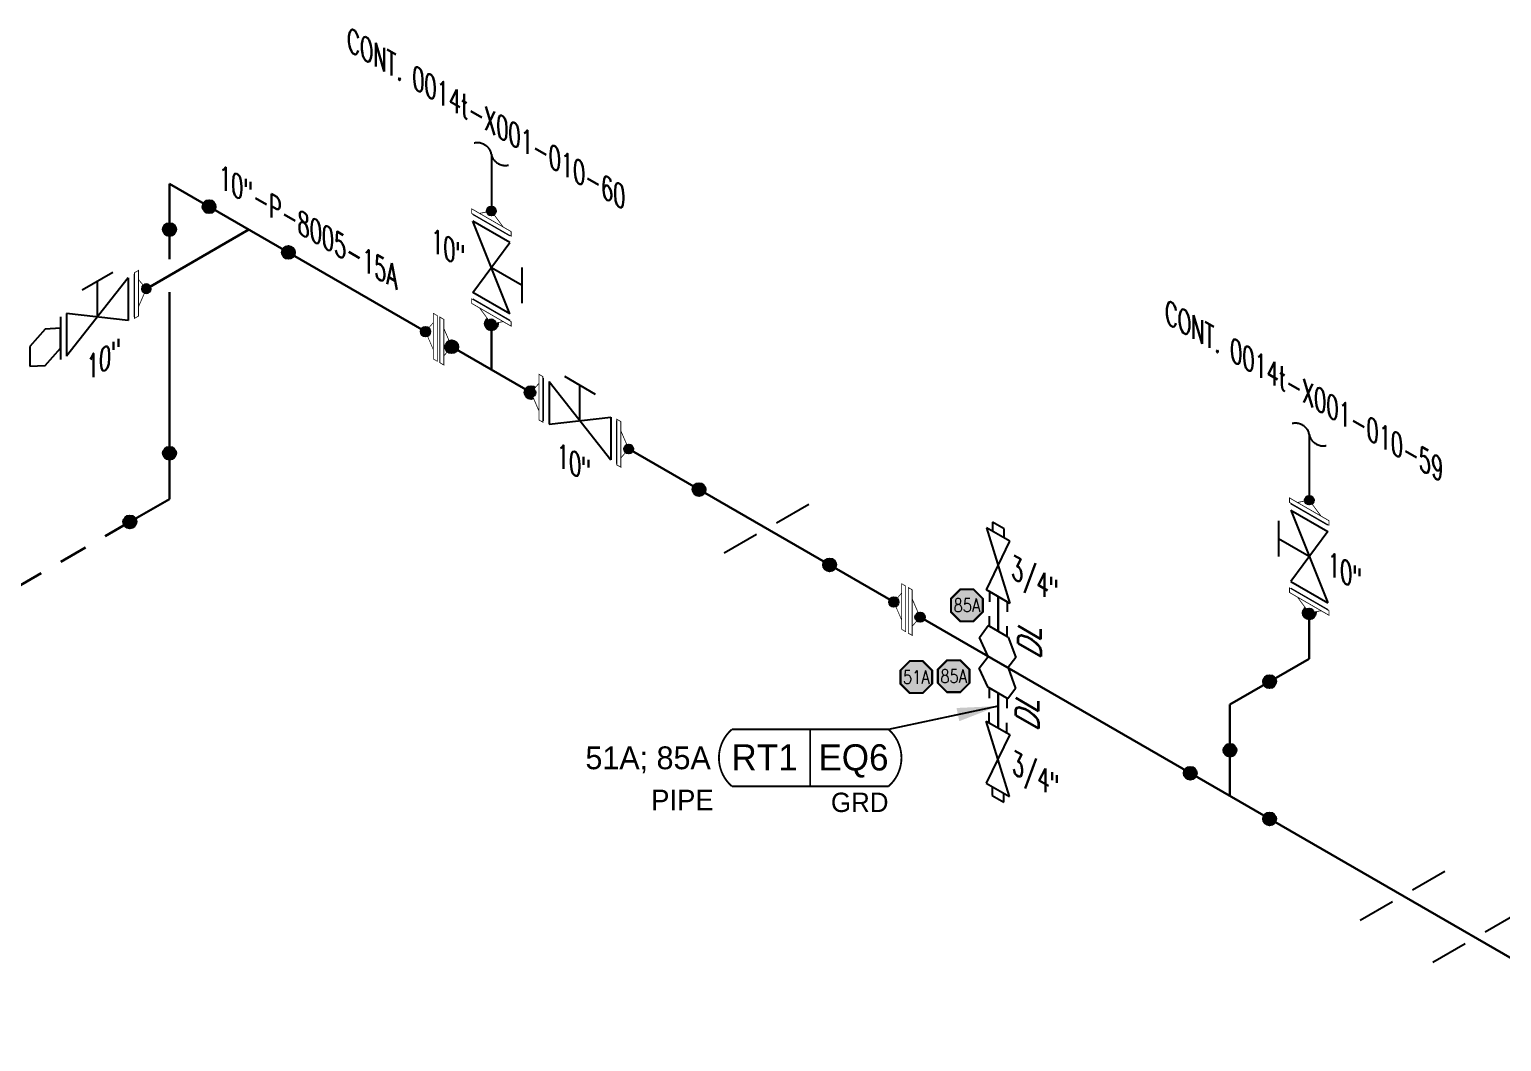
# Model space of a CAD drawing. Header units: inches. Extents: x 0.1 to 17.4, y 0.1 to 11.4.
# Drawn here: x 6.79 to 13.25, y 2.78 to 7.23 of the extents above; entities that cross this region are included whole.
import ezdxf
from ezdxf.enums import TextEntityAlignment as Align

# ---------------------------------------------------------------- set-up
doc = ezdxf.new("R2010")
doc.units = ezdxf.units.IN
doc.header["$MEASUREMENT"] = 0
doc.linetypes.add('HIDDEN2', pattern=[0.1875, 0.125, -0.0625])
for name, color, linetype in [('3', 1, 'Continuous'), ('COMP', 1, 'Continuous'), ('Continuation', 7, 'Continuous'), ('DL', 20, 'Continuous'), ('FITTINGS', 4, 'Continuous'), ('PART_PCML', 7, 'Continuous'), ('PART_SelectedCML_RT', 132, 'Continuous'), ('PIPE-ANNO', 150, 'HIDDEN2'), ('TEXT', 7, 'Continuous'), ('UNAS.PIPE', 251, 'Continuous'), ('WELD POINTS', 41, 'Continuous'), ('Welds', 7, 'Continuous')]:
    doc.layers.add(name, color=color, linetype=linetype)
doc.layers.add('PIPE', color=7, linetype='Continuous', lineweight=30)
doc.styles.add('CMLPAS', font='')
doc.styles.add('ISO30', font='simplex.shx', dxfattribs={"width": 0.85, "oblique": 30, "height": 0.075})
doc.styles.add('PART_Standard', font='romans', dxfattribs={"width": 0.8, "height": 0.09})
doc.styles.add('SIMPLEX', font='ROMANS')
doc.styles.get("Standard").update_dxf_attribs({"font": 'arial.ttf'})
doc.styles.get('CMLPAS').set_extended_font_data('Cordia New')
doc.dimstyles.get("Standard").update_dxf_attribs({"dimtxt": 0.18, "dimasz": 0.18, "dimexe": 0.18, "dimexo": 0.0625, "dimgap": 0.09, "dimtad": 0, "dimtih": 1, "dimtoh": 1, "dimdec": 4, "dimzin": 0, "dimdsep": 46, "dimtxsty": 'Standard', "dimcen": 0.09, "dimadec": 0, "dimazin": 0, "dimtfac": 1, "dimtdec": 4, "dimtofl": 0, "dimtmove": 0, "dimatfit": 3, "dimfxl": 1, "dimtolj": 1, "dimtzin": 0, "dimarcsym": 0})

# ---------------------------------------------------------------- blocks, each defined once
blk = doc.blocks.new('4_SUPPORT_I-BEAM_30')
at = {"color": 0, "linetype": 'ByBlock', "lineweight": -2}
for p, q in [((-0.0435, 0.0251), (-0.1857, 0.1072)), ((0.1857, -0.1072), (0.0435, -0.0251))]:
    blk.add_line(p, q, dxfattribs=at)
blk = doc.blocks.new('2_WELD_SINGLE_00')
at = {"linetype": 'ByBlock', "lineweight": -2}
h = blk.add_hatch(color=0, dxfattribs=at)
edge = h.paths.add_edge_path()
edge.add_arc((0, 0), 0.0286, 0, 360)
at = {"color": 0, "linetype": 'ByBlock', "lineweight": -2}
blk.add_circle((0, 0), 0.0286, dxfattribs=at)
blk = doc.blocks.new('*U76')
at = {"layer": 'WELD POINTS'}
for p, rotation in [((0.174, -0.1004), 59.99999999999972), ((0, -0.2009), 89.9999999999999)]:
    blk.add_blockref('2_WELD_SINGLE_00', p, dxfattribs=dict(at, rotation=rotation))
blk = doc.blocks.new('*U75')
at = {"layer": 'WELD POINTS'}
for p, rotation in [((0, 0.2009), 180.0000000000001), ((-0.174, -0.1004), 30.00000000000004)]:
    blk.add_blockref('2_WELD_SINGLE_00', p, dxfattribs=dict(at, rotation=rotation))
blk = doc.blocks.new('3_VALVE_FLANGE_GATE_30')
at = {"color": 0, "linetype": 'ByBlock', "lineweight": -2}
blk.add_wipeout([(-0.1624, -0.1875), (-0.1353, -0.1719), (0, 0), (0.1353, -0.0156), (0.1624, 0), (0.1624, 0.1875), (0.1353, 0.1719), (0, 0), (-0.1353, 0.0156), (-0.1624, 0)], dxfattribs=at)
for p, q in [((0.0677, 0.1953), (-0.0677, 0.1172)), ((0.1353, 0.1719), (-0.1353, -0.1719)), ((0, 0), (0, 0.1563)), ((0.1353, 0.1719), (0.1353, -0.0156)), ((0.1624, 0.1875), (0.1624, 0)), ((-0.1624, 0), (-0.1624, -0.1875)), ((-0.1353, 0.0156), (-0.1353, -0.1719)), ((0.1353, -0.0156), (-0.1353, 0.0156))]:
    blk.add_line(p, q, dxfattribs=at)
blk = doc.blocks.new('1_Text_30')
at = {"layer": 'TEXT', "style": 'PART_Standard', "oblique": 30, "width": 0.8}
blk.add_attdef('TEXT', (0, 0), '', height=0.09, rotation=30, dxfattribs=at)
blk = doc.blocks.new('AM9A04')
at = {"const_width": 0.01}
blk.add_lwpolyline([(-0.05, -0.144), (-0.15, 0.087), (-0.05, 0.202)], dxfattribs=at)
at = {"linetype": 'Continuous', "const_width": 0.01}
blk.add_lwpolyline([(0, -0.289), (0, 0.289), (-0.05, 0.318), (-0.05, -0.26)], close=True, dxfattribs=at)
blk = doc.blocks.new('A09')
at = {"layer": 'Welds'}
h = blk.add_hatch(color=256, dxfattribs=at)
h.dxf.hatch_style = 1
h.paths.add_polyline_path([(-0.03, 0, 1), (0.03, 0, 1)])
blk.add_circle((0, 0), 0.03, dxfattribs=at)
blk = doc.blocks.new('*U50')
blk.add_wipeout([(0.052, -0.03), (0.0173, -0.07), (0.0173, -0.1101), (0, -0.1001), (0, 0.1001), (0.0173, 0.0901), (0.0173, 0.05)]).dxf.layer = 'COMP'
at = {"layer": '3', "xscale": 0.65, "yscale": 0.65, "zscale": 0.65}
blk.add_blockref('A09', (0.052, -0.03), dxfattribs=at)
at = {"layer": 'COMP', "xscale": 0.3466300616258731, "yscale": 0.3466300616258731, "zscale": 0.3466300616258731, "rotation": 180}
blk.add_blockref('AM9A04', (0, 0), dxfattribs=at)
blk = doc.blocks.new('1_Text_330')
at = {"layer": 'TEXT', "style": 'PART_Standard', "oblique": 330, "width": 0.8}
blk.add_attdef('3/4"', (0, 0), '', height=0.09, rotation=330, dxfattribs=at)
blk = doc.blocks.new('*U79')
blk.add_wipeout([(0.1428, -0.0867), (0.1228, -0.052), (0.1328, 0), (0.0628, 0.052), (0.0427, 0.0867), (-0.01, 0.0867), (0.01, 0.052), (0, 0), (0.07, -0.052), (0.0901, -0.0867)]).dxf.layer = 'COMP'
at = {"layer": 'WELD POINTS'}
h = blk.add_hatch(color=256, dxfattribs=at)
h.dxf.hatch_style = 1
h.paths.add_polyline_path([(0.021, 0, 1), (-0.021, 0, 1)])
h = blk.add_hatch(color=256, dxfattribs=at)
h.dxf.hatch_style = 1
h.paths.add_polyline_path([(0.1538, 0, 1), (0.1118, 0, 1)])
at = {"layer": 'COMP', "linetype": 'Continuous'}
for points, const_width in [([(0.01, 0.0867), (-0.01, 0.0867), (0.0901, -0.0867), (0.1101, -0.0867)], 0.003), ([(0.0227, 0.0867), (0.1228, -0.0867), (0.1428, -0.0867), (0.0427, 0.0867)], 0.00347)]:
    blk.add_lwpolyline(points, close=True, dxfattribs=dict(at, const_width=const_width))
at = {"layer": 'COMP'}
for points, const_width in [([(0.07, -0.052), (0, 0), (0.01, 0.052)], 0.003), ([(0.0628, 0.052), (0.1328, 0), (0.1228, -0.052)], 0.00347)]:
    blk.add_lwpolyline(points, dxfattribs=dict(at, const_width=const_width))
at = {"layer": 'WELD POINTS'}
for centre in [(0, 0), (0.1328, 0)]:
    blk.add_circle(centre, 0.021, dxfattribs=at)
blk = doc.blocks.new('2_TEE_WELD_30')
at = {"linetype": 'ByBlock', "lineweight": -2}
h = blk.add_hatch(color=0, dxfattribs=at)
edge = h.paths.add_edge_path()
edge.add_arc((0, 0.2009), 0.0286, 0, 360)
h = blk.add_hatch(color=0, dxfattribs=at)
edge = h.paths.add_edge_path()
edge.add_arc((0.174, 0.1004), 0.0286, 0, 360)
h = blk.add_hatch(color=0, dxfattribs=at)
edge = h.paths.add_edge_path()
edge.add_arc((0, -0.2009), 0.0286, 0, 360)
at = {"color": 0, "linetype": 'ByBlock', "lineweight": -2}
for centre in [(0, 0.2009), (0.174, 0.1004), (0, -0.2009)]:
    blk.add_circle(centre, 0.0286, dxfattribs=at)
blk = doc.blocks.new('1_BREAK-PIPE_PIPE_00')
at = {"color": 0, "linetype": 'ByBlock', "lineweight": -2}
for centre, major_axis in [((-0.03, 0.092), (0, -0.101)), ((0.03, -0.092), (0, 0.101))]:
    blk.add_ellipse(centre, major_axis=major_axis, ratio=0.711978, start_param=0.427466, end_param=3.141593, dxfattribs=at)
blk = doc.blocks.new('1_Cont_330')
at = {"layer": 'Continuation', "style": 'PART_Standard', "oblique": 330, "width": 0.8}
blk.add_attdef('CONT.', (0, 0), '', height=0.09, rotation=330, dxfattribs=at)
blk = doc.blocks.new('O-let 2')
at = {"layer": 'FITTINGS', "linetype": 'ByBlock'}
for p, q in [((11.0972, 20.3791), (11.136, 20.4308)), ((11.2238, 20.3801), (11.136, 20.4308)), ((11.1362, 20.2951), (11.0972, 20.3791)), ((11.2238, 20.3801), (11.2567, 20.2906)), ((11.2227, 20.2452), (11.1362, 20.2951)), ((11.2567, 20.2906), (11.2227, 20.2452))]:
    blk.add_line(p, q, dxfattribs=at)
blk = doc.blocks.new('Bleeder Valve 4')
at = {"layer": 'FITTINGS', "linetype": 'ByBlock'}
for p, q in [((0.0256, 0.2976), (-0.0253, 0.3271)), ((-0.0253, 0.3271), (-0.0253, 0.2874)), ((0.0002, 0.2727), (-0.051, 0.3022)), ((-0.051, 0.3022), (0.0515, -0.0297)), ((0.0513, 0.2431), (0.0002, 0.2727)), ((0.0256, 0.258), (0.0256, 0.2976)), ((-0.0515, 0.0297), (0.0513, 0.2431)), ((0.0515, -0.0297), (-0.0515, 0.0297))]:
    blk.add_line(p, q, dxfattribs=at)
blk = doc.blocks.new('Bleeder 4')
at = {"layer": 'PIPE', "linetype": 'Continuous'}
blk.add_line((0.0005, 0.1353), (0.0005, 0.2878), dxfattribs=at)
for name, p in [('Bleeder Valve 4', (0.0005, 0.2878)), ('O-let 2', (-11.1794, -20.2702))]:
    blk.add_blockref(name, p)
blk = doc.blocks.new('2_SOCKET_SINGLE_30')
at = {"color": 0, "linetype": 'ByBlock', "lineweight": -2}
for p, q in [((0, 0.0625), (0.0541, 0.0937)), ((0, 0.0625), (0, -0.0625)), ((0, -0.0625), (0.0541, -0.0313))]:
    blk.add_line(p, q, dxfattribs=at)
blk = doc.blocks.new('DL_Vert_30')
at = {"layer": 'DL', "style": 'ISO30', "oblique": 30, "width": 0.85}
blk.add_text('DL', height=0.1, rotation=90, dxfattribs=at).set_placement((0, 0))
blk = doc.blocks.new('Bleeder Valve 2')
at = {"layer": 'FITTINGS', "linetype": 'ByBlock'}
for p, q in [((0.051, -0.3022), (-0.0515, 0.0297)), ((-0.0515, 0.0297), (0.0515, -0.0297)), ((0.0515, -0.0297), (-0.0513, -0.2431)), ((-0.0513, -0.2431), (-0.0002, -0.2727)), ((-0.0256, -0.258), (-0.0256, -0.2976)), ((-0.0256, -0.2976), (0.0253, -0.3271)), ((-0.0002, -0.2727), (0.051, -0.3022)), ((0.0253, -0.3271), (0.0253, -0.2874))]:
    blk.add_line(p, q, dxfattribs=at)
blk = doc.blocks.new('Bleeder 2')
at = {"layer": 'PIPE', "linetype": 'Continuous'}
blk.add_line((-0.0005, -0.1353), (-0.0005, -0.2878), dxfattribs=at)
for name, p in [('O-let 2', (-11.1799, -20.4055)), ('Bleeder Valve 2', (-0.0005, -0.2878))]:
    blk.add_blockref(name, p)
blk = doc.blocks.new('2_ELBOW_WELD_30')
at = {"linetype": 'ByBlock', "lineweight": -2}
h = blk.add_hatch(color=0, dxfattribs=at)
edge = h.paths.add_edge_path()
edge.add_arc((0.174, 0.1004), 0.0286, 0, 360)
h = blk.add_hatch(color=0, dxfattribs=at)
edge = h.paths.add_edge_path()
edge.add_arc((0, -0.2009), 0.0286, 0, 360)
at = {"color": 0, "linetype": 'ByBlock', "lineweight": -2}
for centre in [(0.174, 0.1004), (0, -0.2009)]:
    blk.add_circle(centre, 0.0286, dxfattribs=at)
blk = doc.blocks.new('4_FLANGE_WELD_SINGLE')
blk.add_wipeout([(0, 0), (0.01, -0.052), (-0.01, -0.0867), (0.01, -0.0867), (0.1101, 0.0867), (0.0901, 0.0867), (0.07, 0.052)]).dxf.layer = 'COMP'
at = {"layer": 'WELD POINTS'}
h = blk.add_hatch(color=256, dxfattribs=at)
h.dxf.hatch_style = 1
h.paths.add_polyline_path([(-0.0195, 0, 1), (0.0195, 0, 1)])
blk.add_circle((0, 0), 0.0195, dxfattribs=at)
at = {"layer": 'COMP', "xscale": -0.3466300616258731, "yscale": 0.3466300616258731, "zscale": 0.3466300616258731, "rotation": 150}
blk.add_blockref('AM9A04', (0.06, 0), dxfattribs=at)
blk = doc.blocks.new('O-let 3')
at = {"layer": 'FITTINGS', "linetype": 'ByBlock'}
for p, q in [((0.0338, 0.0377), (-0.0338, -0.0377)), ((0.1013, 0.0417), (0.0338, 0.0377)), ((0.1013, -0.0457), (0.1013, 0.0417)), ((-0.0338, -0.0377), (-0.0338, -0.1251)), ((0.0338, -0.1212), (0.1013, -0.0457)), ((-0.0338, -0.1251), (0.0338, -0.1212))]:
    blk.add_line(p, q, dxfattribs=at)
blk = doc.blocks.new('PART_PCML')
blk.add_hatch(color=0).paths.add_polyline_path([(-0.0699, -0.029), (-0.029, -0.0699), (0.029, -0.0699), (0.0699, -0.029), (0.0699, 0.029), (0.029, 0.0699), (-0.029, 0.0699), (-0.0699, 0.029)])
at = {"color": 7, "const_width": 0.009}
blk.add_lwpolyline([(-0.0699, 0.029), (-0.029, 0.0699), (0.029, 0.0699), (0.0699, 0.029), (0.0699, -0.029), (0.029, -0.0699), (-0.029, -0.0699), (-0.0699, -0.029), (-0.0699, 0.029), (-0.029, 0.0699)], dxfattribs=at)
at = {"color": 18, "true_color": 0x000000}
blk.add_lwpolyline([(-0.029, 0.0699), (-0.0699, 0.029), (-0.0699, -0.029), (-0.029, -0.0699), (0.029, -0.0699), (0.0699, -0.029), (0.0699, 0.029), (0.029, 0.0699)], close=True, dxfattribs=at)
at = {"color": 7, "true_color": 0xffffff, "style": 'SIMPLEX', "width": 0.8, "flags": 1}
for tag, p in [('CIRCUIT', (-0.0939, 0.0889)), ('DM', (-0.0527, -0.1332)), ('TYPE', (-0.0749, -0.2043))]:
    blk.add_attdef(tag, p, '', height=0.0586, dxfattribs=at)
at = {"color": 7, "true_color": 0xffffff, "style": 'SIMPLEX', "width": 0.8}
blk.add_attdef('DMDISP', text='', height=0.0586, dxfattribs=at).set_placement((0, 0), align=Align.MIDDLE_CENTER)
blk = doc.blocks.new('CMLPAS')
at = {"const_width": 0.008}
blk.add_lwpolyline([(0.0625, 0.125, 0.454441), (0.0625, -0.125), (0.75, -0.125, 0.454441), (0.75, 0.125)], format="xyb", close=True, dxfattribs=at)
blk.add_lwpolyline([(0.4063, -0.125), (0.4063, 0.125)], dxfattribs=at)
at = {"style": 'CMLPAS', "flags": 1}
for tag, p in [('STATE', (0.75, 0.6229)), ('DL', (0.75, 0.4817)), ('CIRCUIT', (0.75, 0.3405)), ('SUBSINTERVAL(MONTHS)', (-0.0251, -0.3355)), ('OLD_ID', (0.75, -0.3366)), ('OLD_NDE', (0.75, -0.4778)), ('OLD_ENTY', (0.7411, -0.6357)), ('SIZE', (0.7473, -0.7611)), ('SPEC', (0.7473, -0.9022)), ('JUSTIFY', (0.7473, -1.0434)), ('COMMENTS', (0.7473, -1.1846)), ('OLD_ASSET', (0.75, -1.3262)), ('SCHED', (0.7371, -1.4689)), ('NOM_THICK', (0.7521, -1.6102)), ('CORR_ALLOW', (0.763, -1.7453)), ('TML_STATUS', (0.7723, -1.8777)), ('FLOW_ORDER', (0.7785, -2.1301))]:
    blk.add_attdef(tag, text='', height=0.1, dxfattribs=at).set_placement(p, align=Align.MIDDLE_RIGHT)
at = {"style": 'CMLPAS'}
for tag, height, p in [('CHILD', 0.25, (0.75, 0.269)), ('###', 0.115, (0.75, 0.002)), ('ACCESS', 0.085, (0.75, -0.1954))]:
    blk.add_attdef(tag, text='', height=height, dxfattribs=at).set_placement(p, align=Align.MIDDLE_RIGHT)
at = {"color": 152, "style": 'CMLPAS'}
for tag, height, p in [('SPECIAL', 0.085, (0.4055, 0.1897)), ('DM-TYPE', 0.1, (-0.03, 0)), ('COMP', 0.09, (-0.0174, -0.185))]:
    blk.add_attdef(tag, text='', height=height, dxfattribs=at).set_placement(p, align=Align.MIDDLE_RIGHT)
at = {"style": 'CMLPAS'}
blk.add_attdef('NDE', text='', height=0.115, dxfattribs=at).set_placement((0.206, 0.002), align=Align.MIDDLE_CENTER)

msp = doc.modelspace()

# ---------------------------------------------------------------- linework, layer by layer
at = {"layer": 'PIPE'}
for p, q in [((7.3999, 6.5496), (13.9207, 2.7848)), ((7.3999, 6.5496), (7.3999, 6.2189)), ((8.8127, 5.7339), (8.8127, 6.4299)), ((7.7478, 6.3487), (7.2983, 6.0891)), ((7.3999, 6.074), (7.3999, 5.1657)), ((7.3999, 5.1657), (7.2259, 5.0653)), ((12.4024, 4.4649), (12.4024, 4.6658)), ((12.0544, 4.264), (12.4024, 4.4649)), ((12.0544, 3.8622), (12.0544, 4.264))]:
    msp.add_line(p, q, dxfattribs=at)
at = {"layer": 'PIPE', "linetype": 'HIDDEN2'}
msp.add_line((7.2259, 5.0653), (5.6622, 4.1625), dxfattribs=at)
at = {"layer": 'UNAS.PIPE', "linetype": 'ByBlock'}
msp.add_line((6.9216, 5.8279), (6.9216, 5.9153), dxfattribs=at)

# ---------------------------------------------------------------- block references
at = {"layer": 'DL'}
for p in [(11.2248, 4.46), (11.2147, 4.144)]:
    msp.add_blockref('DL_Vert_30', p, dxfattribs=at)
at = {"layer": 'FITTINGS', "xscale": -1}
for p in [(10.0199, 5.0369), (12.8119, 3.425), (13.1306, 3.2409)]:
    msp.add_blockref('4_SUPPORT_I-BEAM_30', p, dxfattribs=at)
at = {"layer": 'FITTINGS'}
for name in ['Bleeder 4', 'Bleeder 2']:
    msp.add_blockref(name, (11.0368, 4.4498), dxfattribs=at)
for p, xscale, yscale, zscale, rotation in [((11.0373, 4.7375), 0.713168504377533, 0.713168504377533, 0.713168504377533, 240.0047239548921), ((11.0373, 4.5851), 0.7131685043775329, 0.7131685043775329, 0.7131685043775329, 60.00472395489211), ((11.0364, 4.3144), 0.713168504377533, 0.713168504377533, 0.713168504377533, 240.0047239548921), ((11.0364, 4.162), 0.7131685043775329, 0.7131685043775329, 0.7131685043775329, 60.00472395489211)]:
    msp.add_blockref('2_SOCKET_SINGLE_30', p, dxfattribs=dict(at, xscale=xscale, yscale=yscale, zscale=zscale, rotation=rotation))
at = {"layer": 'PART_PCML', "color": 13}
for p in [(10.8999, 4.6996), (10.8417, 4.3881)]:
    msp.add_blockref('PART_PCML', p, dxfattribs=at).add_auto_attribs({'DMDISP': '85A'})
at = {"layer": 'PART_PCML', "color": 96}
msp.add_blockref('PART_PCML', (10.6776, 4.3846), dxfattribs=at).add_auto_attribs({'DMDISP': '51A'})
at = {"layer": 'PART_SelectedCML_RT'}
msp.add_blockref('CMLPAS', (9.8057, 4.0301), dxfattribs=at).add_auto_attribs({'###': 'EQ6', 'NDE': 'RT1', 'DM-TYPE': '51A; 85A', 'COMP': 'PIPE', 'ACCESS': 'GRD'})
at = {"layer": 'PIPE'}
ref = msp.add_blockref('1_Cont_330', (11.3216, 5.5279), dxfattribs=dict(at, rotation=180))
ref.add_attrib('CONT.', 'CONT. 0014t-X001-010-59', dxfattribs={"layer": 'Continuation', "height": 0.09, "rotation": 330, "style": 'PART_Standard', "oblique": 330, "width": 0.8}).set_placement((12.4024, 5.628), align=Align.MIDDLE_CENTER)
at = {"layer": 'PIPE-ANNO', "xscale": 0.5000000000000001, "yscale": 0.5000000000000001, "zscale": 0.5000000000000001, "rotation": 239.9999999999994}
for p in [(8.8127, 6.6799), (12.4024, 5.449)]:
    msp.add_blockref('1_BREAK-PIPE_PIPE_00', p, dxfattribs=at)
at = {"layer": 'TEXT'}
for name, p, values in [('1_Text_330', (7.6172, 6.535), {'3/4"': '10"-P-8005-15A'}), ('1_Text_30', (7.0368, 5.6844), {'TEXT': '10"'}), ('1_Text_330', (11.0935, 4.8223), {'3/4"': '3/4"'}), ('1_Text_330', (11.0974, 3.9648), {'3/4"': '3/4"'})]:
    msp.add_blockref(name, p, dxfattribs=at).add_auto_attribs(values)
at = {"layer": 'WELD POINTS'}
for name, p in [('*U76', (7.3999, 6.5496)), ('*U75', (7.3999, 5.1657)), ('2_ELBOW_WELD_30', (12.0544, 4.264))]:
    msp.add_blockref(name, p, dxfattribs=at)
for name, p, rotation in [('2_WELD_SINGLE_00', (7.5738, 6.4491), 330.0000000000001), ('2_WELD_SINGLE_00', (7.9218, 6.2482), 239.9999999999999), ('2_WELD_SINGLE_00', (9.7242, 5.2076), 239.9999999999999), ('2_WELD_SINGLE_00', (10.2969, 4.877), 239.9999999999999), ('2_ELBOW_WELD_30', (12.4024, 4.4649), 180), ('2_TEE_WELD_30', (12.0544, 3.8622), 59.99999999999999)]:
    msp.add_blockref(name, p, dxfattribs=dict(at, rotation=rotation))

# ---------------------------------------------------------------- leaders
at = {"layer": 'PART_SelectedCML_RT'}
msp.add_leader([(11.0364, 4.2573), (10.5557, 4.1551)], dimstyle='Standard', dxfattribs=at)

# ---------------------------------------------------------------- next in the draw order: block references
at = {"layer": 'FITTINGS'}
msp.add_blockref('3_VALVE_FLANGE_GATE_30', (7.0839, 5.9654), dxfattribs=at)
at = {"layer": 'FITTINGS', "xscale": -1, "yscale": -1, "rotation": 239.9999999999999}
msp.add_blockref('3_VALVE_FLANGE_GATE_30', (12.4024, 4.9134), dxfattribs=at)
at = {"layer": 'PIPE', "rotation": 329.9999999999999}
for p in [(8.5237, 5.9007), (10.5793, 4.7139)]:
    msp.add_blockref('*U79', p, dxfattribs=at)

# ---------------------------------------------------------------- next in the draw order: linework, layer by layer
at = {"layer": 'UNAS.PIPE'}
msp.add_line((12.4024, 5.449), (12.4024, 5.1609), dxfattribs=at)

# ---------------------------------------------------------------- next in the draw order: block references
at = {"rotation": 89.99999999999999}
msp.add_blockref('4_FLANGE_WELD_SINGLE', (12.4024, 4.6658), dxfattribs=at)
at = {"layer": 'COMP', "ltscale": 0.65, "xscale": -1, "rotation": 180}
msp.add_blockref('*U50', (7.2463, 6.0591), dxfattribs=at)
at = {"layer": 'FITTINGS'}
msp.add_blockref('O-let 3', (6.8203, 5.8736), dxfattribs=at)
at = {"layer": 'WELD POINTS', "rotation": 59.99999999999999}
msp.add_blockref('2_TEE_WELD_30', (8.8127, 5.7339), dxfattribs=at)

# ---------------------------------------------------------------- next in the draw order: block references
at = {"layer": 'FITTINGS', "xscale": -1}
msp.add_blockref('3_VALVE_FLANGE_GATE_30', (9.201, 5.5097), dxfattribs=at)
at = {"layer": 'UNAS.PIPE', "xscale": -1, "yscale": -1, "rotation": 59.99999999999994}
msp.add_blockref('3_VALVE_FLANGE_GATE_30', (8.8127, 6.1823), dxfattribs=at)
at = {"layer": 'UNAS.PIPE'}
msp.add_blockref('1_Text_330', (12.4842, 4.8381), dxfattribs=at).add_auto_attribs({'3/4"': '10"'})

# ---------------------------------------------------------------- next in the draw order: wipeouts: each hides what was drawn before it
msp.add_wipeout([(12.4024, 5.1609), (12.3504, 5.1509), (12.3157, 5.1709), (12.3157, 5.1509), (12.4891, 5.0508), (12.4891, 5.0708), (12.4544, 5.0908)]).dxf.layer = 'UNAS.PIPE'

# ---------------------------------------------------------------- next in the draw order: hatches: boundary and pattern name
h = msp.add_hatch(color=256, dxfattribs=at)
h.dxf.hatch_style = 1
h.paths.add_polyline_path([(12.4219, 5.1609, 1), (12.3829, 5.1609, 1)])

# ---------------------------------------------------------------- next in the draw order: linework, layer by layer
msp.add_circle((12.4024, 5.1609), 0.0195, dxfattribs=at)

# ---------------------------------------------------------------- next in the draw order: block references
at = {"layer": 'COMP', "ltscale": 0.65, "xscale": -1, "rotation": 59.99999999999994}
msp.add_blockref('*U50', (8.8127, 5.9948), dxfattribs=at)
at = {"layer": 'COMP', "ltscale": 0.65, "rotation": 180}
msp.add_blockref('*U50', (9.0386, 5.6034), dxfattribs=at)
at = {"layer": 'COMP', "ltscale": 0.65}
msp.add_blockref('*U50', (9.3634, 5.4159), dxfattribs=at)
at = {"layer": 'TEXT'}
ref = msp.add_blockref('1_Text_330', (8.5481, 6.257), dxfattribs=at)
ref.add_attrib('3/4"', '10"', (8.5481, 6.257), dxfattribs={"layer": 'UNAS.PIPE', "height": 0.09, "rotation": 330, "style": 'PART_Standard', "oblique": 330, "width": 0.8})
msp.add_blockref('1_Text_330', (9.0999, 5.315), dxfattribs=at).add_auto_attribs({'3/4"': '10"'})
at = {"layer": 'UNAS.PIPE', "xscale": -0.3466300616258732, "yscale": 0.3466300616258731, "zscale": 0.3466300616258731, "rotation": 59.99999999999994}
msp.add_blockref('AM9A04', (12.4024, 5.1009), dxfattribs=at)

# ---------------------------------------------------------------- next in the draw order: wipeouts: each hides what was drawn before it
msp.add_wipeout([(8.8127, 6.4299), (8.7607, 6.4198), (8.726, 6.4399), (8.726, 6.4198), (8.8993, 6.3198), (8.8993, 6.3398), (8.8647, 6.3598)]).dxf.layer = 'UNAS.PIPE'

# ---------------------------------------------------------------- next in the draw order: hatches: boundary and pattern name
at = {"layer": 'UNAS.PIPE'}
h = msp.add_hatch(color=256, dxfattribs=at)
h.dxf.hatch_style = 1
h.paths.add_polyline_path([(8.8029, 6.413, -1), (8.8224, 6.4467, -1)])

# ---------------------------------------------------------------- next in the draw order: linework, layer by layer
msp.add_line((8.8127, 6.6799), (8.8127, 6.4299), dxfattribs=at)
msp.add_circle((8.8127, 6.4299), 0.0195, dxfattribs=at)

# ---------------------------------------------------------------- next in the draw order: block references
at = {"layer": 'PIPE'}
ref = msp.add_blockref('1_Cont_330', (9.8935, 6.9235), dxfattribs=at)
ref.add_attrib('CONT.', 'CONT. 0014t-X001-010-60', dxfattribs={"layer": 'Continuation', "height": 0.09, "rotation": 330, "style": 'PART_Standard', "oblique": 330, "width": 0.8}).set_placement((8.8127, 6.8235), align=Align.MIDDLE_CENTER)
at = {"layer": 'UNAS.PIPE', "xscale": -0.3466300616258732, "yscale": 0.3466300616258732, "zscale": 0.3466300616258731, "rotation": 59.99999999999994}
msp.add_blockref('AM9A04', (8.8127, 6.3698), dxfattribs=at)

doc.saveas('drawing.dxf')
